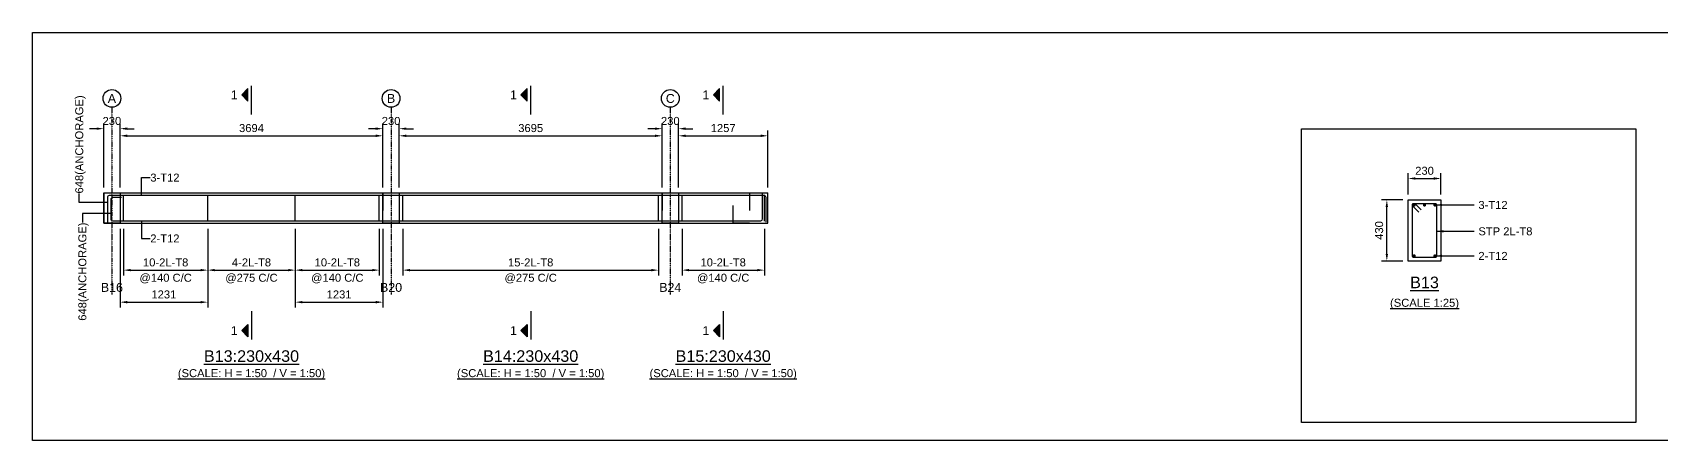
# Model space of a CAD drawing. Header units: inches. Extents: x -816171 to 9366335, y -450961 to 689132.
# Drawn here: x 3898260 to 3944051, y 257162 to 268622 of the extents above; entities that cross this region are included whole.
import ezdxf
from ezdxf.enums import TextEntityAlignment as Align

# ---------------------------------------------------------------- set-up
doc = ezdxf.new("R2010")
doc.units = ezdxf.units.IN
doc.header["$MEASUREMENT"] = 0
doc.linetypes.add('SCCenter', pattern=[1.2, 0.5, -0.3, 0.1, -0.3])
doc.linetypes.add('SCHidden', pattern=[1000, 500, -500])
for name, color, linetype in [('Concrete Line', 2, 'Continuous'), ('Dimension', 31, 'Continuous'), ('Grid', 8, 'Continuous'), ('Labels', 4, 'Continuous'), ('Labels_Support', 4, 'Continuous'), ('Link', 225, 'Continuous'), ('Reinforcement', 130, 'Continuous'), ('Schedule Border', 60, 'Continuous'), ('Section Mark', 5, 'Continuous'), ('Solid', 25, 'Continuous'), ('Text', 31, 'Continuous'), ('Text_Scale', 31, 'Continuous')]:
    doc.layers.add(name, color=color, linetype=linetype)
doc.styles.add('SC-SansSerif', font='SansSerif')
doc.styles.get("Standard").update_dxf_attribs({"font": 'txt.shx'})
doc.dimstyles.new('SCBBSDimStyl', dxfattribs={"dimtxt": 225, "dimasz": 200, "dimexe": 150, "dimexo": 150, "dimgap": 100, "dimtad": 1, "dimtoh": 1, "dimdec": 0, "dimzin": 0, "dimdsep": 46, "dimtxsty": 'SC-SansSerif', "dimcen": 0.09, "dimclrd": 8, "dimclre": 8, "dimclrt": 31, "dimadec": 0, "dimazin": 0, "dimtfac": 1, "dimtdec": 0, "dimtix": 1, "dimtofl": 0, "dimtmove": 0, "dimatfit": 3, "dimfxl": 1, "dimtolj": 1, "dimtzin": 0, "dimarcsym": 0})
doc.dimstyles.get("Standard").update_dxf_attribs({"dimtxt": 0.18, "dimasz": 0.18, "dimexe": 0.18, "dimexo": 0.0625, "dimgap": 0.09, "dimtad": 0, "dimtih": 1, "dimtoh": 1, "dimdec": 4, "dimzin": 0, "dimdsep": 46, "dimtxsty": 'Standard', "dimcen": 0.09, "dimadec": 0, "dimazin": 0, "dimtfac": 1, "dimtdec": 4, "dimtofl": 0, "dimtmove": 0, "dimatfit": 3, "dimfxl": 1, "dimtolj": 1, "dimtzin": 0, "dimarcsym": 0})

# ---------------------------------------------------------------- blocks, each defined once
blk = doc.blocks.new('*D1592')
at = {"layer": 'DEFPOINTS', "color": 0, "transparency": 16777216}
for p in [(3900820, 263262), (3903183, 263262), (3903183, 261947)]:
    blk.add_point(p, dxfattribs=at)
at = {"layer": 'Dimension', "color": 8, "lineweight": -2, "transparency": 16777216}
for p, q in [((3900820, 263112), (3900820, 261797)), ((3903183, 263112), (3903183, 261797)), ((3901020, 261947), (3902983, 261947))]:
    blk.add_line(p, q, dxfattribs=at)
at = {"layer": 'Dimension', "color": 8, "transparency": 16777216}
for points in [[(3901020, 261981), (3901020, 261914), (3900820, 261947)], [(3902983, 261981), (3902983, 261914), (3903183, 261947)]]:
    blk.add_solid(points, dxfattribs=at)
at = {"layer": 'Dimension', "color": 31, "transparency": 16777216, "char_height": 225, "attachment_point": 5, "style": 'SC-SansSerif'}
for s, insert in [('\\A1;10-2L-T8', (3902001, 262163)), ('\\A1;@140 C/C', (3902001, 261711))]:
    blk.add_mtext(s, dxfattribs=dict(at, insert=insert))
blk = doc.blocks.new('*D1593')
at = {"layer": 'DEFPOINTS', "color": 0, "transparency": 16777216}
for p in [(3900720, 263262), (3903183, 263262), (3903183, 261047)]:
    blk.add_point(p, dxfattribs=at)
at = {"layer": 'Dimension', "color": 8, "lineweight": -2, "transparency": 16777216}
for p, q in [((3900720, 263112), (3900720, 260897)), ((3903183, 263112), (3903183, 260897)), ((3900920, 261047), (3902983, 261047))]:
    blk.add_line(p, q, dxfattribs=at)
at = {"layer": 'Dimension', "color": 8, "transparency": 16777216}
for points in [[(3900920, 261081), (3900920, 261014), (3900720, 261047)], [(3902983, 261081), (3902983, 261014), (3903183, 261047)]]:
    blk.add_solid(points, dxfattribs=at)
at = {"layer": 'Dimension', "color": 31, "transparency": 16777216, "insert": (3901951, 261263), "char_height": 225, "attachment_point": 5, "style": 'SC-SansSerif'}
blk.add_mtext('\\A1;1231', dxfattribs=at)
blk = doc.blocks.new('*D1594')
at = {"layer": 'DEFPOINTS', "color": 0, "transparency": 16777216}
for p in [(3903183, 263262), (3905646, 263262), (3905646, 261947)]:
    blk.add_point(p, dxfattribs=at)
at = {"layer": 'Dimension', "color": 8, "lineweight": -2, "transparency": 16777216}
for p, q in [((3903183, 263112), (3903183, 261797)), ((3905646, 263112), (3905646, 261797)), ((3903383, 261947), (3905446, 261947))]:
    blk.add_line(p, q, dxfattribs=at)
at = {"layer": 'Dimension', "color": 8, "transparency": 16777216}
for points in [[(3903383, 261981), (3903383, 261914), (3903183, 261947)], [(3905446, 261981), (3905446, 261914), (3905646, 261947)]]:
    blk.add_solid(points, dxfattribs=at)
at = {"layer": 'Dimension', "color": 31, "transparency": 16777216, "char_height": 225, "attachment_point": 5, "style": 'SC-SansSerif'}
for s, insert in [('\\A1;4-2L-T8', (3904414, 262163)), ('\\A1;@275 C/C', (3904414, 261711))]:
    blk.add_mtext(s, dxfattribs=dict(at, insert=insert))
blk = doc.blocks.new('*D1595')
at = {"layer": 'DEFPOINTS', "color": 0, "transparency": 16777216}
for p in [(3905646, 263262), (3908008, 263262), (3908008, 261947)]:
    blk.add_point(p, dxfattribs=at)
at = {"layer": 'Dimension', "color": 8, "lineweight": -2, "transparency": 16777216}
for p, q in [((3905646, 263112), (3905646, 261797)), ((3908008, 263112), (3908008, 261797)), ((3905846, 261947), (3907808, 261947))]:
    blk.add_line(p, q, dxfattribs=at)
at = {"layer": 'Dimension', "color": 8, "transparency": 16777216}
for points in [[(3905846, 261981), (3905846, 261914), (3905646, 261947)], [(3907808, 261981), (3907808, 261914), (3908008, 261947)]]:
    blk.add_solid(points, dxfattribs=at)
at = {"layer": 'Dimension', "color": 31, "transparency": 16777216, "char_height": 225, "attachment_point": 5, "style": 'SC-SansSerif'}
for s, insert in [('\\A1;10-2L-T8', (3906827, 262163)), ('\\A1;@140 C/C', (3906827, 261711))]:
    blk.add_mtext(s, dxfattribs=dict(at, insert=insert))
blk = doc.blocks.new('*D1596')
at = {"layer": 'DEFPOINTS', "color": 0, "transparency": 16777216}
for p in [(3905646, 263262), (3908108, 263262), (3908108, 261047)]:
    blk.add_point(p, dxfattribs=at)
at = {"layer": 'Dimension', "color": 8, "lineweight": -2, "transparency": 16777216}
for p, q in [((3905646, 263112), (3905646, 260897)), ((3908108, 263112), (3908108, 260897)), ((3905846, 261047), (3907908, 261047))]:
    blk.add_line(p, q, dxfattribs=at)
at = {"layer": 'Dimension', "color": 8, "transparency": 16777216}
for points in [[(3905846, 261081), (3905846, 261014), (3905646, 261047)], [(3907908, 261081), (3907908, 261014), (3908108, 261047)]]:
    blk.add_solid(points, dxfattribs=at)
at = {"layer": 'Dimension', "color": 31, "transparency": 16777216, "insert": (3906877, 261263), "char_height": 225, "attachment_point": 5, "style": 'SC-SansSerif'}
blk.add_mtext('\\A1;1231', dxfattribs=at)
blk = doc.blocks.new('*D1597')
at = {"layer": 'DEFPOINTS', "color": 0, "transparency": 16777216}
for p in [(3908668, 263262), (3915858, 263262), (3915858, 261947)]:
    blk.add_point(p, dxfattribs=at)
at = {"layer": 'Dimension', "color": 8, "lineweight": -2, "transparency": 16777216}
for p, q in [((3908668, 263112), (3908668, 261797)), ((3915858, 263112), (3915858, 261797)), ((3908868, 261947), (3915658, 261947))]:
    blk.add_line(p, q, dxfattribs=at)
at = {"layer": 'Dimension', "color": 8, "transparency": 16777216}
for points in [[(3908868, 261981), (3908868, 261914), (3908668, 261947)], [(3915658, 261981), (3915658, 261914), (3915858, 261947)]]:
    blk.add_solid(points, dxfattribs=at)
at = {"layer": 'Dimension', "color": 31, "transparency": 16777216, "char_height": 225, "attachment_point": 5, "style": 'SC-SansSerif'}
for s, insert in [('\\A1;15-2L-T8', (3912263, 262163)), ('\\A1;@275 C/C', (3912263, 261711))]:
    blk.add_mtext(s, dxfattribs=dict(at, insert=insert))
blk = doc.blocks.new('*D1598')
at = {"layer": 'DEFPOINTS', "color": 0, "transparency": 16777216}
for p in [(3916518, 263262), (3918832, 263262), (3918832, 261947)]:
    blk.add_point(p, dxfattribs=at)
at = {"layer": 'Dimension', "color": 8, "lineweight": -2, "transparency": 16777216}
for p, q in [((3916518, 263112), (3916518, 261797)), ((3918832, 263112), (3918832, 261797)), ((3916718, 261947), (3918632, 261947))]:
    blk.add_line(p, q, dxfattribs=at)
at = {"layer": 'Dimension', "color": 8, "transparency": 16777216}
for points in [[(3916718, 261981), (3916718, 261914), (3916518, 261947)], [(3918632, 261981), (3918632, 261914), (3918832, 261947)]]:
    blk.add_solid(points, dxfattribs=at)
at = {"layer": 'Dimension', "color": 31, "transparency": 16777216, "char_height": 225, "attachment_point": 5, "style": 'SC-SansSerif'}
for s, insert in [('\\A1;10-2L-T8', (3917675, 262163)), ('\\A1;@140 C/C', (3917675, 261711))]:
    blk.add_mtext(s, dxfattribs=dict(at, insert=insert))
blk = doc.blocks.new('*D1599')
at = {"layer": 'DEFPOINTS', "color": 0, "transparency": 16777216}
for p in [(3937852, 264522), (3936932, 263922), (3937852, 263922)]:
    blk.add_point(p, dxfattribs=at)
at = {"layer": 'Dimension', "color": 8, "lineweight": -2, "transparency": 16777216}
for p, q in [((3936932, 264072), (3936932, 264672)), ((3937852, 264072), (3937852, 264672)), ((3937132, 264522), (3937652, 264522))]:
    blk.add_line(p, q, dxfattribs=at)
at = {"layer": 'Dimension', "color": 8, "transparency": 16777216}
for points in [[(3937132, 264556), (3937132, 264489), (3936932, 264522)], [(3937652, 264556), (3937652, 264489), (3937852, 264522)]]:
    blk.add_solid(points, dxfattribs=at)
at = {"layer": 'Dimension', "color": 31, "transparency": 16777216, "insert": (3937392, 264738), "char_height": 225, "attachment_point": 5, "style": 'SC-SansSerif'}
blk.add_mtext('\\A1;230', dxfattribs=at)
blk = doc.blocks.new('*D1600')
at = {"layer": 'DEFPOINTS', "color": 0, "transparency": 16777216}
for p in [(3936332, 263922), (3936932, 263922), (3936932, 262202)]:
    blk.add_point(p, dxfattribs=at)
at = {"layer": 'Dimension', "color": 8, "lineweight": -2, "transparency": 16777216}
for p, q in [((3936782, 263922), (3936182, 263922)), ((3936332, 262402), (3936332, 263722)), ((3936782, 262202), (3936182, 262202))]:
    blk.add_line(p, q, dxfattribs=at)
at = {"layer": 'Dimension', "color": 8, "transparency": 16777216}
for points in [[(3936298, 263722), (3936365, 263722), (3936332, 263922)], [(3936298, 262402), (3936365, 262402), (3936332, 262202)]]:
    blk.add_solid(points, dxfattribs=at)
at = {"layer": 'Dimension', "color": 31, "transparency": 16777216, "insert": (3936116, 263062), "char_height": 225, "attachment_point": 5, "rotation": 90, "style": 'SC-SansSerif'}
blk.add_mtext('\\A1;430', dxfattribs=at)
blk = doc.blocks.new('*D1617')
at = {"layer": 'DEFPOINTS', "color": 0, "transparency": 16777216}
for p in [(3908108, 265722), (3900720, 264122), (3908108, 264122)]:
    blk.add_point(p, dxfattribs=at)
at = {"layer": 'Dimension', "color": 8, "lineweight": -2, "transparency": 16777216}
for p, q in [((3900720, 264272), (3900720, 265872)), ((3900920, 265722), (3907908, 265722)), ((3908108, 264272), (3908108, 265872))]:
    blk.add_line(p, q, dxfattribs=at)
at = {"layer": 'Dimension', "color": 8, "transparency": 16777216}
for points in [[(3900920, 265756), (3900920, 265689), (3900720, 265722)], [(3907908, 265756), (3907908, 265689), (3908108, 265722)]]:
    blk.add_solid(points, dxfattribs=at)
at = {"layer": 'Dimension', "color": 31, "transparency": 16777216, "insert": (3904414, 265938), "char_height": 225, "attachment_point": 5, "style": 'SC-SansSerif'}
blk.add_mtext('\\A1;3694', dxfattribs=at)
blk = doc.blocks.new('*D1618')
at = {"layer": 'DEFPOINTS', "color": 0, "transparency": 16777216}
for p in [(3915958, 265722), (3908568, 264122), (3915958, 264122)]:
    blk.add_point(p, dxfattribs=at)
at = {"layer": 'Dimension', "color": 8, "lineweight": -2, "transparency": 16777216}
for p, q in [((3908568, 264272), (3908568, 265872)), ((3908768, 265722), (3915758, 265722)), ((3915958, 264272), (3915958, 265872))]:
    blk.add_line(p, q, dxfattribs=at)
at = {"layer": 'Dimension', "color": 8, "transparency": 16777216}
for points in [[(3908768, 265756), (3908768, 265689), (3908568, 265722)], [(3915758, 265756), (3915758, 265689), (3915958, 265722)]]:
    blk.add_solid(points, dxfattribs=at)
at = {"layer": 'Dimension', "color": 31, "transparency": 16777216, "insert": (3912263, 265938), "char_height": 225, "attachment_point": 5, "style": 'SC-SansSerif'}
blk.add_mtext('\\A1;3695', dxfattribs=at)
blk = doc.blocks.new('*D1619')
at = {"layer": 'DEFPOINTS', "color": 0, "transparency": 16777216}
for p in [(3918932, 265722), (3916418, 264122), (3918932, 264122)]:
    blk.add_point(p, dxfattribs=at)
at = {"layer": 'Dimension', "color": 8, "lineweight": -2, "transparency": 16777216}
for p, q in [((3916418, 264272), (3916418, 265872)), ((3916618, 265722), (3918732, 265722)), ((3918932, 264272), (3918932, 265872))]:
    blk.add_line(p, q, dxfattribs=at)
at = {"layer": 'Dimension', "color": 8, "transparency": 16777216}
for points in [[(3916618, 265756), (3916618, 265689), (3916418, 265722)], [(3918732, 265756), (3918732, 265689), (3918932, 265722)]]:
    blk.add_solid(points, dxfattribs=at)
at = {"layer": 'Dimension', "color": 31, "transparency": 16777216, "insert": (3917675, 265938), "char_height": 225, "attachment_point": 5, "style": 'SC-SansSerif'}
blk.add_mtext('\\A1;1257', dxfattribs=at)
blk = doc.blocks.new('*D1620')
at = {"layer": 'DEFPOINTS', "color": 0, "transparency": 16777216}
for p in [(3900720, 265922), (3900260, 264122), (3900720, 264122)]:
    blk.add_point(p, dxfattribs=at)
at = {"layer": 'Dimension', "color": 8, "lineweight": -2, "transparency": 16777216}
for p, q in [((3900260, 264272), (3900260, 266072)), ((3900720, 264272), (3900720, 266072)), ((3900060, 265922), (3899860, 265922)), ((3900920, 265922), (3901120, 265922))]:
    blk.add_line(p, q, dxfattribs=at)
at = {"layer": 'Dimension', "color": 8, "transparency": 16777216}
for points in [[(3900060, 265956), (3900060, 265889), (3900260, 265922)], [(3900920, 265956), (3900920, 265889), (3900720, 265922)]]:
    blk.add_solid(points, dxfattribs=at)
at = {"layer": 'Dimension', "color": 31, "transparency": 16777216, "insert": (3900490, 266138), "char_height": 225, "attachment_point": 5, "style": 'SC-SansSerif'}
blk.add_mtext('\\A1;230', dxfattribs=at)
blk = doc.blocks.new('*D1621')
at = {"layer": 'DEFPOINTS', "color": 0, "transparency": 16777216}
for p in [(3908568, 265922), (3908108, 264122), (3908568, 264122)]:
    blk.add_point(p, dxfattribs=at)
at = {"layer": 'Dimension', "color": 8, "lineweight": -2, "transparency": 16777216}
for p, q in [((3908108, 264272), (3908108, 266072)), ((3908568, 264272), (3908568, 266072)), ((3907908, 265922), (3907708, 265922)), ((3908768, 265922), (3908968, 265922))]:
    blk.add_line(p, q, dxfattribs=at)
at = {"layer": 'Dimension', "color": 8, "transparency": 16777216}
for points in [[(3907908, 265956), (3907908, 265889), (3908108, 265922)], [(3908768, 265956), (3908768, 265889), (3908568, 265922)]]:
    blk.add_solid(points, dxfattribs=at)
at = {"layer": 'Dimension', "color": 31, "transparency": 16777216, "insert": (3908338, 266138), "char_height": 225, "attachment_point": 5, "style": 'SC-SansSerif'}
blk.add_mtext('\\A1;230', dxfattribs=at)
blk = doc.blocks.new('*D1622')
at = {"layer": 'DEFPOINTS', "color": 0, "transparency": 16777216}
for p in [(3916418, 265922), (3915958, 264122), (3916418, 264122)]:
    blk.add_point(p, dxfattribs=at)
at = {"layer": 'Dimension', "color": 8, "lineweight": -2, "transparency": 16777216}
for p, q in [((3915958, 264272), (3915958, 266072)), ((3916418, 264272), (3916418, 266072)), ((3915758, 265922), (3915558, 265922)), ((3916618, 265922), (3916818, 265922))]:
    blk.add_line(p, q, dxfattribs=at)
at = {"layer": 'Dimension', "color": 8, "transparency": 16777216}
for points in [[(3915758, 265956), (3915758, 265889), (3915958, 265922)], [(3916618, 265956), (3916618, 265889), (3916418, 265922)]]:
    blk.add_solid(points, dxfattribs=at)
at = {"layer": 'Dimension', "color": 31, "transparency": 16777216, "insert": (3916188, 266138), "char_height": 225, "attachment_point": 5, "style": 'SC-SansSerif'}
blk.add_mtext('\\A1;230', dxfattribs=at)

msp = doc.modelspace()

# ---------------------------------------------------------------- hatches: boundary and pattern name
at = {"layer": 'Solid'}
for points in [[(3904314.15475, 267047.37641), (3904139.15475, 266872.37641), (3904314.15475, 266697.37641), (3904314.15475, 267047.37641)], [(3912163.65475, 267047.37641), (3911988.65475, 266872.37641), (3912163.65475, 266697.37641), (3912163.65475, 267047.37641)], [(3917575.65475, 267047.37641), (3917400.65475, 266872.37641), (3917575.65475, 266697.37641), (3917575.65475, 267047.37641)], [(3904314.15475, 260072.37641), (3904139.15475, 260247.37641), (3904314.15475, 260422.37641), (3904314.15475, 260072.37641)], [(3912163.65475, 260072.37641), (3911988.65475, 260247.37641), (3912163.65475, 260422.37641), (3912163.65475, 260072.37641)], [(3917575.65475, 260072.37641), (3917400.65475, 260247.37641), (3917575.65475, 260422.37641), (3917575.65475, 260072.37641)]]:
    msp.add_hatch(color=256, dxfattribs=at).paths.add_polyline_path(points, flags=0)

# ---------------------------------------------------------------- linework, layer by layer
at = {"layer": 'Concrete Line'}
msp.add_line((3918932.15475, 263262.37641), (3918932.15475, 264122.37641), dxfattribs=at)
for points in [[(3900260.15475, 264122.37641), (3900720.15475, 264122.37641)], [(3900260.15475, 264122.37641), (3900260.15475, 263262.37641)], [(3900720.15475, 264122.37641), (3908108.15475, 264122.37641)], [(3908108.15475, 264122.37641), (3908568.15475, 264122.37641)], [(3908568.15475, 264122.37641), (3915958.15475, 264122.37641)], [(3915958.15475, 264122.37641), (3916418.15475, 264122.37641)], [(3916418.15475, 264122.37641), (3918932.15475, 264122.37641)], [(3900260.15475, 263262.37641), (3900720.15475, 263262.37641)], [(3900720.15475, 263262.37641), (3908108.15475, 263262.37641)], [(3908108.15475, 263262.37641), (3908568.15475, 263262.37641)], [(3908568.15475, 263262.37641), (3915958.15475, 263262.37641)], [(3915958.15475, 263262.37641), (3916418.15475, 263262.37641)], [(3916418.15475, 263262.37641), (3918932.15475, 263262.37641)]]:
    msp.add_lwpolyline(points, dxfattribs=at)
for points in [[(3900260.15475, 264122.37641), (3900720.15475, 264122.37641), (3900720.15475, 264122.37641), (3900720.15475, 263262.37641), (3900720.15475, 263262.37641), (3900260.15475, 263262.37641), (3900260.15475, 263262.37641), (3900260.15475, 264122.37641)], [(3908108.15475, 263262.37641), (3908108.15475, 264122.37641), (3908108.15475, 264122.37641), (3908568.15475, 264122.37641), (3908568.15475, 264122.37641), (3908568.15475, 263262.37641), (3908568.15475, 263262.37641), (3908108.15475, 263262.37641)], [(3915958.15475, 263262.37641), (3915958.15475, 264122.37641), (3915958.15475, 264122.37641), (3916418.15475, 264122.37641), (3916418.15475, 264122.37641), (3916418.15475, 263262.37641), (3916418.15475, 263262.37641), (3915958.15475, 263262.37641)], [(3936931.66256, 263922.37641), (3937851.66256, 263922.37641), (3937851.66256, 262202.37641), (3936931.66256, 262202.37641)]]:
    msp.add_lwpolyline(points, close=True, dxfattribs=at)
at = {"layer": 'Concrete Line', "linetype": 'SCHidden'}
for points in [[(3900260.15475, 264122.37641), (3900720.15475, 264122.37641), (3900720.15475, 264122.37641), (3900720.15475, 263262.37641), (3900720.15475, 263262.37641), (3900260.15475, 263262.37641), (3900260.15475, 263262.37641), (3900260.15475, 264122.37641)], [(3908108.15475, 263262.37641), (3908108.15475, 264122.37641), (3908108.15475, 264122.37641), (3908568.15475, 264122.37641), (3908568.15475, 264122.37641), (3908568.15475, 263262.37641), (3908568.15475, 263262.37641), (3908108.15475, 263262.37641)], [(3915958.15475, 263262.37641), (3915958.15475, 264122.37641), (3915958.15475, 264122.37641), (3916418.15475, 264122.37641), (3916418.15475, 264122.37641), (3916418.15475, 263262.37641), (3916418.15475, 263262.37641), (3915958.15475, 263262.37641)], [(3917958.15475, 264122.37641), (3918418.15475, 264122.37641), (3918418.15475, 264122.37641), (3918418.15475, 263262.37641), (3918418.15475, 263262.37641), (3917958.15475, 263262.37641), (3917958.15475, 263262.37641), (3917958.15475, 264122.37641)]]:
    msp.add_lwpolyline(points, close=True, dxfattribs=at)
at = {"layer": 'Concrete Line', "color": 8, "linetype": 'SCHidden'}
for points in [[(3900720.15475, 264122.37641), (3900720.15475, 263262.37641)], [(3908108.15475, 264122.37641), (3908108.15475, 263262.37641)], [(3908568.15475, 264122.37641), (3908568.15475, 263262.37641)], [(3915958.15475, 264122.37641), (3915958.15475, 263262.37641)], [(3916418.15475, 264122.37641), (3916418.15475, 263262.37641)]]:
    msp.add_lwpolyline(points, dxfattribs=at)
at = {"layer": 'Grid', "linetype": 'SCCenter'}
for p, q in [((3900490.15475, 266522.37641), (3900490.15475, 261262.37641)), ((3908338.15475, 266522.37641), (3908338.15475, 261262.37641)), ((3916188.15475, 266522.37641), (3916188.15475, 261262.37641))]:
    msp.add_line(p, q, dxfattribs=at)
at = {"layer": 'Grid'}
for centre in [(3900490.15475, 266772.37641), (3908338.15475, 266772.37641), (3916188.15475, 266772.37641)]:
    msp.add_circle(centre, 250, dxfattribs=at)
at = {"layer": 'Link'}
for p, q in [((3900820.15475, 263322.37641), (3900820.15475, 264062.37641)), ((3903182.82769, 263322.37641), (3903182.82769, 264062.37641)), ((3905645.50063, 263322.37641), (3905645.50063, 264062.37641)), ((3908008.15475, 263322.37641), (3908008.15475, 264062.37641)), ((3908668.15475, 263322.37641), (3908668.15475, 264062.37641)), ((3915858.15475, 263322.37641), (3915858.15475, 264062.37641)), ((3916518.15475, 263322.37641), (3916518.15475, 264062.37641)), ((3918832.15475, 263322.37641), (3918832.15475, 264062.37641))]:
    msp.add_line(p, q, dxfattribs=at)
msp.add_lwpolyline([(3937234.84128, 263576.14387), (3937065.13565, 263745.8495, -0.6681786379), (3937097.66256, 263824.37641), (3937685.66256, 263824.37641, -0.4142135624), (3937731.66256, 263778.37641), (3937731.66256, 262346.37641, -0.4142135624), (3937685.66256, 262300.37641), (3937097.66256, 262300.37641, -0.4142135624), (3937051.66256, 262346.37641), (3937051.66256, 263778.37641, -0.6681786379), (3937130.18947, 263810.90332), (3937299.8951, 263641.1977)], format="xyb", dxfattribs=at)
at = {"layer": 'Reinforcement'}
for points in [[(3900372.15475, 263294.37641), (3900372.15475, 264000.37641, -0.4142135624), (3900422.15475, 264050.37641), (3918821.66416, 264050.37641, -0.4142134778), (3918871.66416, 264000.37641), (3918871.66416, 263292.37641)], [(3900760.15475, 263986.37641), (3900510.15475, 263986.37641, 0.4142135624), (3900460.15475, 263936.37641), (3900460.15475, 263384.37641, 0.4142135624), (3900510.15475, 263334.37641), (3918733.66416, 263334.37641, 0.4142134778), (3918783.66416, 263384.37641), (3918783.66416, 264092.37641)]]:
    msp.add_lwpolyline(points, format="xyb", dxfattribs=at)
at = {"layer": 'Reinforcement', "const_width": 46}
for points in [[(3937074.66256, 263778.37641, 1), (3937120.66256, 263778.37641, 1)], [(3937368.66256, 263778.37641, 1), (3937414.66256, 263778.37641, 1)], [(3937662.66256, 263778.37641, 1), (3937708.66256, 263778.37641, 1)], [(3937074.66256, 262346.37641, 1), (3937120.66256, 262346.37641, 1)], [(3937662.66256, 262346.37641, 1), (3937708.66256, 262346.37641, 1)]]:
    msp.add_lwpolyline(points, format="xyb", close=True, dxfattribs=at)
at = {"layer": 'Schedule Border'}
for points in [[(3898260.15475, 268622.37641), (3968131.66416, 268622.37641), (3968131.66416, 257162.37641), (3898260.15475, 257162.37641)], [(3933931.66416, 265922.37641), (3943331.66416, 265922.37641), (3943331.66416, 257662.37641), (3933931.66416, 257662.37641)]]:
    msp.add_lwpolyline(points, close=True, dxfattribs=at)
at = {"layer": 'Section Mark'}
for points in [[(3904314.15475, 267047.37641), (3904139.15475, 266872.37641), (3904314.15475, 266697.37641), (3904314.15475, 267047.37641)], [(3904414.15475, 266322.37641), (3904414.15475, 267122.37641)], [(3912163.65475, 267047.37641), (3911988.65475, 266872.37641), (3912163.65475, 266697.37641), (3912163.65475, 267047.37641)], [(3912263.65475, 266322.37641), (3912263.65475, 267122.37641)], [(3917575.65475, 267047.37641), (3917400.65475, 266872.37641), (3917575.65475, 266697.37641), (3917575.65475, 267047.37641)], [(3917675.65475, 266322.37641), (3917675.65475, 267122.37641)], [(3904414.15475, 260797.37641), (3904414.15475, 259997.37641)], [(3912263.65475, 260797.37641), (3912263.65475, 259997.37641)], [(3917675.65475, 260797.37641), (3917675.65475, 259997.37641)], [(3904314.15475, 260072.37641), (3904139.15475, 260247.37641), (3904314.15475, 260422.37641), (3904314.15475, 260072.37641)], [(3912163.65475, 260072.37641), (3911988.65475, 260247.37641), (3912163.65475, 260422.37641), (3912163.65475, 260072.37641)], [(3917575.65475, 260072.37641), (3917400.65475, 260247.37641), (3917575.65475, 260422.37641), (3917575.65475, 260072.37641)]]:
    msp.add_lwpolyline(points, dxfattribs=at)

# ---------------------------------------------------------------- texts
at = {"layer": 'Grid', "style": 'SC-SansSerif'}
for s, p in [('A', (3900490.15475, 266772.37641)), ('B', (3908338.15475, 266772.37641)), ('C', (3916188.15475, 266772.37641))]:
    msp.add_text(s, height=250, dxfattribs=at).set_placement(p, align=Align.MIDDLE)
at = {"layer": 'Labels', "style": 'SC-SansSerif'}
msp.add_text('%%uB13', height=325, dxfattribs=at).set_placement((3937391.66256, 261602.37641), align=Align.MIDDLE)
for s, p in [('%%uB13:230x430', (3904414.15475, 259272.37641)), ('%%uB14:230x430', (3912263.15475, 259272.37641)), ('%%uB15:230x430', (3917675.15475, 259272.37641))]:
    msp.add_text(s, height=325, dxfattribs=at).set_placement(p, align=Align.BOTTOM_CENTER)
at = {"layer": 'Labels_Support', "style": 'SC-SansSerif'}
for s, p in [('B16', (3900490.15475, 261262.37641)), ('B20', (3908338.15475, 261262.37641)), ('B24', (3916188.15475, 261262.37641))]:
    msp.add_text(s, height=250, dxfattribs=at).set_placement(p, align=Align.BOTTOM_CENTER)
at = {"layer": 'Section Mark', "style": 'SC-SansSerif'}
for p in [(3904026.65475, 266872.37641), (3911876.15475, 266872.37641), (3917288.15475, 266872.37641), (3904026.65475, 260247.37641), (3911876.15475, 260247.37641), (3917288.15475, 260247.37641)]:
    msp.add_text('1', height=250, dxfattribs=at).set_placement(p, align=Align.MIDDLE_RIGHT)
at = {"layer": 'Text', "style": 'SC-SansSerif'}
msp.add_text('648(ANCHORAGE)', height=225, rotation=90, dxfattribs=at).set_placement((3899572.15475, 264100.37641), align=Align.MIDDLE_LEFT)
for s, p in [('3-T12', (3901570.15475, 264547.37641)), ('3-T12', (3938905.66256, 263778.37641)), ('2-T12', (3901570.15475, 262837.37641)), ('STP 2L-T8', (3938905.66256, 263038.37641)), ('2-T12', (3938905.66256, 262346.37641))]:
    msp.add_text(s, height=225, dxfattribs=at).set_placement(p, align=Align.MIDDLE_LEFT)
msp.add_text('648(ANCHORAGE)', height=225, rotation=90, dxfattribs=at).set_placement((3899660.15475, 263284.37641), align=Align.MIDDLE_RIGHT)
msp.add_text('%%u(SCALE 1:25)', height=225, dxfattribs=at).set_placement((3937391.66256, 261002.37641), align=Align.MIDDLE)
at = {"layer": 'Text_Scale', "style": 'SC-SansSerif'}
for p in [(3904414.15475, 258872.37641), (3912263.15475, 258872.37641), (3917675.15475, 258872.37641)]:
    msp.add_text('%%u(SCALE: H = 1:50  / V = 1:50)', height=225, dxfattribs=at).set_placement(p, align=Align.BOTTOM_CENTER)

# ---------------------------------------------------------------- dimensions: what is measured, and where the dimension line sits
at = {"layer": 'Dimension'}
for base, p1, p2, text, picture, middle in [((3900720.15475, 265922.37641), (3900260.15475, 264122.37641), (3900720.15475, 264122.37641), '230', '*D1620', (3900490.15475, 266138.42579)), ((3908108.15475, 265722.37641), (3900720.15475, 264122.37641), (3908108.15475, 264122.37641), '3694', '*D1617', (3904414.15475, 265938.42579)), ((3908568.15475, 265922.37641), (3908108.15475, 264122.37641), (3908568.15475, 264122.37641), '230', '*D1621', (3908338.15475, 266138.42579)), ((3915958.15475, 265722.37641), (3908568.15475, 264122.37641), (3915958.15475, 264122.37641), '3695', '*D1618', (3912263.15475, 265938.42579)), ((3916418.15475, 265922.37641), (3915958.15475, 264122.37641), (3916418.15475, 264122.37641), '230', '*D1622', (3916188.15475, 266138.42579)), ((3918932.15475, 265722.37641), (3916418.15475, 264122.37641), (3918932.15475, 264122.37641), '1257', '*D1619', (3917675.15475, 265938.27147)), ((3903182.82765, 261047.37641), (3900720.15475, 263262.37641), (3903182.82765, 263262.37641), '1231', '*D1593', (3901951.4912, 261263.42579)), ((3903182.82765, 261947.37641), (3900820.15475, 263262.37641), (3903182.82765, 263262.37641), '10-2L-T8\\X@140 C/C', '*D1592', (3902001.4912, 261947.37641)), ((3905645.50065, 261947.37641), (3903182.82765, 263262.37641), (3905645.50065, 263262.37641), '4-2L-T8\\X@275 C/C', '*D1594', (3904414.16415, 261947.37641)), ((3908008.15475, 261947.37641), (3905645.50065, 263262.37641), (3908008.15475, 263262.37641), '10-2L-T8\\X@140 C/C', '*D1595', (3906826.8277, 261947.37641)), ((3908108.15475, 261047.37641), (3905645.50065, 263262.37641), (3908108.15475, 263262.37641), '1231', '*D1596', (3906876.8277, 261263.42579)), ((3915858.15475, 261947.37641), (3908668.15475, 263262.37641), (3915858.15475, 263262.37641), '15-2L-T8\\X@275 C/C', '*D1597', (3912263.15475, 261947.37641)), ((3918832.15475, 261947.37641), (3916518.15475, 263262.37641), (3918832.15475, 263262.37641), '10-2L-T8\\X@140 C/C', '*D1598', (3917675.15475, 261947.37641))]:
    dim = msp.add_linear_dim(base=base, p1=p1, p2=p2, text=text, dimstyle='SCBBSDimStyl', dxfattribs=at)
    dim.commit()
    dim.dimension.update_dxf_attribs({"geometry": picture, "text_midpoint": middle})
for base, p1, p2, angle, text, picture, middle in [((3937851.66255, 264522.37641), (3936931.66255, 263922.37641), (3937851.66255, 263922.37641), 0, '230', '*D1599', (3937391.66256, 264522.37641)), ((3936331.66256, 263922.37641), (3936931.66255, 262202.37641), (3936931.66255, 263922.37641), 90, '430', '*D1600', (3936331.66256, 263062.37641))]:
    dim = msp.add_linear_dim(base=base, p1=p1, p2=p2, angle=angle, text=text, dimstyle='SCBBSDimStyl', override={"dimjust": 0}, dxfattribs=at)
    dim.commit()
    dim.dimension.update_dxf_attribs({"geometry": picture, "text_midpoint": middle, "dimtype": 161})

# ---------------------------------------------------------------- leaders
at = {"layer": 'Dimension', "color": 8}
for points, dimstyle in [([(3901320.15475, 264050.37641), (3901320.15475, 264547.37641), (3901570.15475, 264547.37641)], 'Standard'), ([(3900372.15475, 263850.37641), (3899572.15475, 263850.37641), (3899572.15475, 264100.37641)], 'Standard'), ([(3937685.66256, 263778.37641), (3938185.66256, 263778.37641), (3938785.66256, 263778.37641)], 'SCBBSDimStyl'), ([(3900460.15475, 263534.37641), (3899660.15475, 263534.37641), (3899660.15475, 263284.37641)], 'Standard'), ([(3901320.15475, 263334.37641), (3901320.15475, 262837.37641), (3901570.15475, 262837.37641)], 'Standard'), ([(3937731.66256, 263038.37641), (3938785.66256, 263038.37641)], 'SCBBSDimStyl'), ([(3937685.66256, 262346.37641), (3938185.66256, 262346.37641), (3938785.66256, 262346.37641)], 'SCBBSDimStyl')]:
    msp.add_leader(points, dimstyle=dimstyle, dxfattribs=at)

doc.saveas('drawing.dxf')
